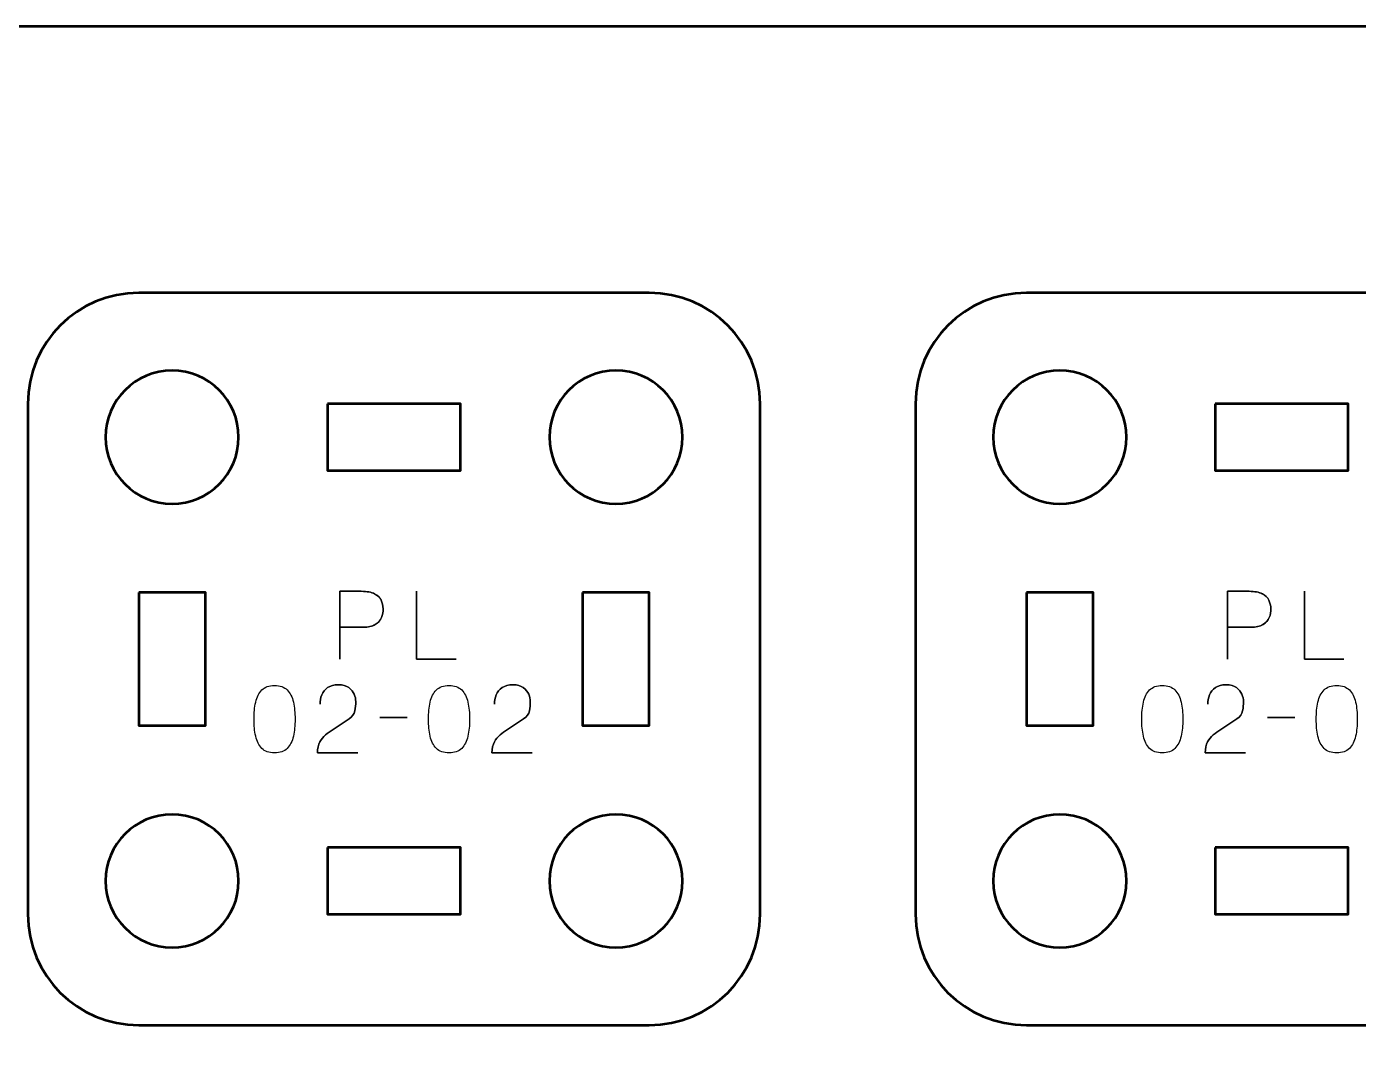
# Model space of a CAD drawing. Header units: centimetres. Extents: x -21 to 0, y -29.7 to 0.
# Drawn here: x -16.16 to -10.15, y -4.59 to 0 of the extents above; entities that cross this region are included whole.
import ezdxf

# ---------------------------------------------------------------- set-up
doc = ezdxf.new("R2010")
doc.units = ezdxf.units.CM
doc.header["$MEASUREMENT"] = 0
doc.layers.add('Layer 1', color=7, linetype='Continuous')

msp = doc.modelspace()

# ---------------------------------------------------------------- linework, layer by layer
at = {"layer": 'Layer 1', "color": 22, "lineweight": 53}
msp.add_open_spline([(-21.00003, -29.19996), (-21.00003, -29.19996), (-21.00003, -0.49992), (-21.00003, -0.49992), (-21.00003, -0.49992), (-21.00003, -0.22295), (-20.77694, 0.00004), (-20.49994, 0.00004), (-20.49994, 0.00004), (-20.49994, 0.00004), (-0.50008, 0.00004), (-0.50008, 0.00004), (-0.50008, 0.00004), (-0.22294, 0.00004), (0.00002, -0.22295), (0.00002, -0.49992), (0.00002, -0.49992), (0.00002, -0.49992), (0.00002, -29.19996), (0.00002, -29.19996), (0.00002, -29.19996), (0.00002, -29.47696), (-0.22294, -29.70005), (-0.50008, -29.70005), (-0.50008, -29.70005), (-0.50008, -29.70005), (-20.49994, -29.70005), (-20.49994, -29.70005), (-20.49994, -29.70005), (-20.77694, -29.70005), (-21.00003, -29.47696), (-21.00003, -29.19996)], degree=3, knots=[0, 0, 0, 0, 0.125, 0.125, 0.125, 0.125, 0.25, 0.25, 0.25, 0.25, 0.375, 0.375, 0.375, 0.375, 0.5, 0.5, 0.5, 0.5, 0.625, 0.625, 0.625, 0.625, 0.75, 0.75, 0.75, 0.75, 0.875, 0.875, 0.875, 0.875, 1, 1, 1, 1], dxfattribs=at)
at = {"layer": 'Layer 1', "color": 114, "lineweight": 53}
for points in [[(-15.64989, -1.20001), (-15.64989, -1.20001), (-13.34997, -1.20001), (-13.34997, -1.20001), (-13.34997, -1.20001), (-13.07296, -1.20001), (-12.85001, -1.42311), (-12.85001, -1.70011), (-12.85001, -1.70011), (-12.85001, -1.70011), (-12.85001, -4.00003), (-12.85001, -4.00003), (-12.85001, -4.00003), (-12.85001, -4.27704), (-13.07296, -4.49999), (-13.34997, -4.49999), (-13.34997, -4.49999), (-13.34997, -4.49999), (-15.64989, -4.49999), (-15.64989, -4.49999), (-15.64989, -4.49999), (-15.92689, -4.49999), (-16.14999, -4.27704), (-16.14999, -4.00003), (-16.14999, -4.00003), (-16.14999, -4.00003), (-16.14999, -1.70011), (-16.14999, -1.70011), (-16.14999, -1.70011), (-16.14999, -1.42311), (-15.92689, -1.20001), (-15.64989, -1.20001)], [(-11.64989, -1.20001), (-11.64989, -1.20001), (-9.34997, -1.20001), (-9.34997, -1.20001), (-9.34997, -1.20001), (-9.07296, -1.20001), (-8.85001, -1.42311), (-8.85001, -1.70011), (-8.85001, -1.70011), (-8.85001, -1.70011), (-8.85001, -4.00003), (-8.85001, -4.00003), (-8.85001, -4.00003), (-8.85001, -4.27704), (-9.07296, -4.49999), (-9.34997, -4.49999), (-9.34997, -4.49999), (-9.34997, -4.49999), (-11.64989, -4.49999), (-11.64989, -4.49999), (-11.64989, -4.49999), (-11.92689, -4.49999), (-12.14999, -4.27704), (-12.14999, -4.00003), (-12.14999, -4.00003), (-12.14999, -4.00003), (-12.14999, -1.70011), (-12.14999, -1.70011), (-12.14999, -1.70011), (-12.14999, -1.42311), (-11.92689, -1.20001), (-11.64989, -1.20001)]]:
    msp.add_open_spline(points, degree=3, knots=[0, 0, 0, 0, 0.125, 0.125, 0.125, 0.125, 0.25, 0.25, 0.25, 0.25, 0.375, 0.375, 0.375, 0.375, 0.5, 0.5, 0.5, 0.5, 0.625, 0.625, 0.625, 0.625, 0.75, 0.75, 0.75, 0.75, 0.875, 0.875, 0.875, 0.875, 1, 1, 1, 1], dxfattribs=at)
at = {"layer": 'Layer 1', "lineweight": 53}
for points in [[(-15.19996, -1.85004), (-15.19996, -2.01581), (-15.33419, -2.15004), (-15.49996, -2.15004), (-15.49996, -2.15004), (-15.66562, -2.15004), (-15.79996, -2.01581), (-15.79996, -1.85004), (-15.79996, -1.85004), (-15.79996, -1.68438), (-15.66562, -1.55004), (-15.49996, -1.55004), (-15.49996, -1.55004), (-15.33419, -1.55004), (-15.19996, -1.68438), (-15.19996, -1.85004)], [(-13.19989, -1.85004), (-13.19989, -2.01581), (-13.33427, -2.15004), (-13.4999, -2.15004), (-13.4999, -2.15004), (-13.66567, -2.15004), (-13.7999, -2.01581), (-13.7999, -1.85004), (-13.7999, -1.85004), (-13.7999, -1.68438), (-13.66567, -1.55004), (-13.4999, -1.55004), (-13.4999, -1.55004), (-13.33427, -1.55004), (-13.19989, -1.68438), (-13.19989, -1.85004)], [(-11.19996, -1.85004), (-11.19996, -2.01581), (-11.33419, -2.15004), (-11.49996, -2.15004), (-11.49996, -2.15004), (-11.66562, -2.15004), (-11.79996, -2.01581), (-11.79996, -1.85004), (-11.79996, -1.85004), (-11.79996, -1.68438), (-11.66562, -1.55004), (-11.49996, -1.55004), (-11.49996, -1.55004), (-11.33419, -1.55004), (-11.19996, -1.68438), (-11.19996, -1.85004)], [(-14.79994, -1.70011), (-14.79994, -1.70011), (-14.19995, -1.70011), (-14.19995, -1.70011), (-14.19995, -1.70011), (-14.19995, -1.70011), (-14.19995, -2.00011), (-14.19995, -2.00011), (-14.19995, -2.00011), (-14.19995, -2.00011), (-14.79994, -2.00011), (-14.79994, -2.00011), (-14.79994, -2.00011), (-14.79994, -2.00011), (-14.79994, -1.70011), (-14.79994, -1.70011)], [(-10.79994, -1.70011), (-10.79994, -1.70011), (-10.19995, -1.70011), (-10.19995, -1.70011), (-10.19995, -1.70011), (-10.19995, -1.70011), (-10.19995, -2.00011), (-10.19995, -2.00011), (-10.19995, -2.00011), (-10.19995, -2.00011), (-10.79994, -2.00011), (-10.79994, -2.00011), (-10.79994, -2.00011), (-10.79994, -2.00011), (-10.79994, -1.70011), (-10.79994, -1.70011)], [(-15.64989, -2.55006), (-15.64989, -2.55006), (-15.34989, -2.55006), (-15.34989, -2.55006), (-15.34989, -2.55006), (-15.34989, -2.55006), (-15.34989, -3.15005), (-15.34989, -3.15005), (-15.34989, -3.15005), (-15.34989, -3.15005), (-15.64989, -3.15005), (-15.64989, -3.15005), (-15.64989, -3.15005), (-15.64989, -3.15005), (-15.64989, -2.55006), (-15.64989, -2.55006)], [(-13.64997, -2.55006), (-13.64997, -2.55006), (-13.34997, -2.55006), (-13.34997, -2.55006), (-13.34997, -2.55006), (-13.34997, -2.55006), (-13.34997, -3.15005), (-13.34997, -3.15005), (-13.34997, -3.15005), (-13.34997, -3.15005), (-13.64997, -3.15005), (-13.64997, -3.15005), (-13.64997, -3.15005), (-13.64997, -3.15005), (-13.64997, -2.55006), (-13.64997, -2.55006)], [(-11.64989, -2.55006), (-11.64989, -2.55006), (-11.34989, -2.55006), (-11.34989, -2.55006), (-11.34989, -2.55006), (-11.34989, -2.55006), (-11.34989, -3.15005), (-11.34989, -3.15005), (-11.34989, -3.15005), (-11.34989, -3.15005), (-11.64989, -3.15005), (-11.64989, -3.15005), (-11.64989, -3.15005), (-11.64989, -3.15005), (-11.64989, -2.55006), (-11.64989, -2.55006)], [(-15.19996, -3.8501), (-15.19996, -4.01573), (-15.33419, -4.15011), (-15.49996, -4.15011), (-15.49996, -4.15011), (-15.66562, -4.15011), (-15.79996, -4.01573), (-15.79996, -3.8501), (-15.79996, -3.8501), (-15.79996, -3.68433), (-15.66562, -3.5501), (-15.49996, -3.5501), (-15.49996, -3.5501), (-15.33419, -3.5501), (-15.19996, -3.68433), (-15.19996, -3.8501)], [(-13.19989, -3.8501), (-13.19989, -4.01573), (-13.33427, -4.15011), (-13.4999, -4.15011), (-13.4999, -4.15011), (-13.66567, -4.15011), (-13.7999, -4.01573), (-13.7999, -3.8501), (-13.7999, -3.8501), (-13.7999, -3.68433), (-13.66567, -3.5501), (-13.4999, -3.5501), (-13.4999, -3.5501), (-13.33427, -3.5501), (-13.19989, -3.68433), (-13.19989, -3.8501)], [(-11.19996, -3.8501), (-11.19996, -4.01573), (-11.33419, -4.15011), (-11.49996, -4.15011), (-11.49996, -4.15011), (-11.66562, -4.15011), (-11.79996, -4.01573), (-11.79996, -3.8501), (-11.79996, -3.8501), (-11.79996, -3.68433), (-11.66562, -3.5501), (-11.49996, -3.5501), (-11.49996, -3.5501), (-11.33419, -3.5501), (-11.19996, -3.68433), (-11.19996, -3.8501)], [(-14.79994, -3.70003), (-14.79994, -3.70003), (-14.19995, -3.70003), (-14.19995, -3.70003), (-14.19995, -3.70003), (-14.19995, -3.70003), (-14.19995, -4.00003), (-14.19995, -4.00003), (-14.19995, -4.00003), (-14.19995, -4.00003), (-14.79994, -4.00003), (-14.79994, -4.00003), (-14.79994, -4.00003), (-14.79994, -4.00003), (-14.79994, -3.70003), (-14.79994, -3.70003)], [(-10.79994, -3.70003), (-10.79994, -3.70003), (-10.19995, -3.70003), (-10.19995, -3.70003), (-10.19995, -3.70003), (-10.19995, -3.70003), (-10.19995, -4.00003), (-10.19995, -4.00003), (-10.19995, -4.00003), (-10.19995, -4.00003), (-10.79994, -4.00003), (-10.79994, -4.00003), (-10.79994, -4.00003), (-10.79994, -4.00003), (-10.79994, -3.70003), (-10.79994, -3.70003)]]:
    msp.add_open_spline(points, degree=3, knots=[0, 0, 0, 0, 0.25, 0.25, 0.25, 0.25, 0.5, 0.5, 0.5, 0.5, 0.75, 0.75, 0.75, 0.75, 1, 1, 1, 1], dxfattribs=at)
at = {"layer": 'Layer 1', "color": 40, "lineweight": 30}
for points, knots in [([(-14.74452, -2.85005), (-14.74452, -2.85005), (-14.74452, -2.54484), (-14.74452, -2.54484), (-14.74452, -2.54484), (-14.74452, -2.54484), (-14.64723, -2.54484), (-14.64723, -2.54484), (-14.64723, -2.54484), (-14.62161, -2.54512), (-14.60161, -2.54882), (-14.58743, -2.55598), (-14.58743, -2.55598), (-14.57353, -2.56329), (-14.56372, -2.57281), (-14.55808, -2.58466), (-14.55808, -2.58466), (-14.55258, -2.59652), (-14.54954, -2.60932), (-14.54898, -2.62312), (-14.54898, -2.62312), (-14.54831, -2.63716), (-14.55064, -2.65053), (-14.55614, -2.66319), (-14.55614, -2.66319), (-14.56168, -2.67589), (-14.57117, -2.68637), (-14.5844, -2.69448), (-14.5844, -2.69448), (-14.59791, -2.70263), (-14.61611, -2.70676), (-14.63925, -2.70704), (-14.63925, -2.70704), (-14.63925, -2.70704), (-14.74452, -2.70704), (-14.74452, -2.70704), (-14.74452, -2.70704), (-14.74452, -2.70704), (-14.63925, -2.70704), (-14.63925, -2.70704), (-14.63925, -2.70704), (-14.6165, -2.70676), (-14.59847, -2.70263), (-14.58496, -2.69448), (-14.58496, -2.69448), (-14.57159, -2.68637), (-14.56206, -2.67589), (-14.55642, -2.66319), (-14.55642, -2.66319), (-14.55092, -2.65053), (-14.54845, -2.63716), (-14.54898, -2.62312), (-14.54898, -2.62312), (-14.54954, -2.60932), (-14.55258, -2.59652), (-14.55822, -2.58466), (-14.55822, -2.58466), (-14.56401, -2.57281), (-14.57392, -2.56329), (-14.58785, -2.55598), (-14.58785, -2.55598), (-14.60203, -2.54882), (-14.6219, -2.54512), (-14.64723, -2.54484), (-14.64723, -2.54484), (-14.64723, -2.54484), (-14.74452, -2.54484), (-14.74452, -2.54484), (-14.74452, -2.54484), (-14.74452, -2.54484), (-14.74452, -2.85005), (-14.74452, -2.85005)], [0, 0, 0, 0, 0.0555556, 0.0555556, 0.0555556, 0.0555556, 0.1111111, 0.1111111, 0.1111111, 0.1111111, 0.1666667, 0.1666667, 0.1666667, 0.1666667, 0.2222222, 0.2222222, 0.2222222, 0.2222222, 0.2777778, 0.2777778, 0.2777778, 0.2777778, 0.3333333, 0.3333333, 0.3333333, 0.3333333, 0.3888889, 0.3888889, 0.3888889, 0.3888889, 0.4444444, 0.4444444, 0.4444444, 0.4444444, 0.5, 0.5, 0.5, 0.5, 0.5555556, 0.5555556, 0.5555556, 0.5555556, 0.6111111, 0.6111111, 0.6111111, 0.6111111, 0.6666667, 0.6666667, 0.6666667, 0.6666667, 0.7222222, 0.7222222, 0.7222222, 0.7222222, 0.7777778, 0.7777778, 0.7777778, 0.7777778, 0.8333333, 0.8333333, 0.8333333, 0.8333333, 0.8888889, 0.8888889, 0.8888889, 0.8888889, 0.9444444, 0.9444444, 0.9444444, 0.9444444, 1, 1, 1, 1]), ([(-14.21992, -2.85005), (-14.21992, -2.85005), (-14.3981, -2.85005), (-14.3981, -2.85005), (-14.3981, -2.85005), (-14.3981, -2.85005), (-14.3981, -2.54484), (-14.3981, -2.54484), (-14.3981, -2.54484), (-14.3981, -2.54484), (-14.3981, -2.85005), (-14.3981, -2.85005), (-14.3981, -2.85005), (-14.3981, -2.85005), (-14.21992, -2.85005), (-14.21992, -2.85005)], [0, 0, 0, 0, 0.25, 0.25, 0.25, 0.25, 0.5, 0.5, 0.5, 0.5, 0.75, 0.75, 0.75, 0.75, 1, 1, 1, 1]), ([(-10.74452, -2.85005), (-10.74452, -2.85005), (-10.74452, -2.54484), (-10.74452, -2.54484), (-10.74452, -2.54484), (-10.74452, -2.54484), (-10.64723, -2.54484), (-10.64723, -2.54484), (-10.64723, -2.54484), (-10.62161, -2.54512), (-10.60161, -2.54882), (-10.58743, -2.55598), (-10.58743, -2.55598), (-10.57353, -2.56329), (-10.56372, -2.57281), (-10.55808, -2.58466), (-10.55808, -2.58466), (-10.55258, -2.59652), (-10.54954, -2.60932), (-10.54898, -2.62312), (-10.54898, -2.62312), (-10.54831, -2.63716), (-10.55064, -2.65053), (-10.55614, -2.66319), (-10.55614, -2.66319), (-10.56168, -2.67589), (-10.57117, -2.68637), (-10.5844, -2.69448), (-10.5844, -2.69448), (-10.59791, -2.70263), (-10.61611, -2.70676), (-10.63925, -2.70704), (-10.63925, -2.70704), (-10.63925, -2.70704), (-10.74452, -2.70704), (-10.74452, -2.70704), (-10.74452, -2.70704), (-10.74452, -2.70704), (-10.63925, -2.70704), (-10.63925, -2.70704), (-10.63925, -2.70704), (-10.6165, -2.70676), (-10.59847, -2.70263), (-10.58496, -2.69448), (-10.58496, -2.69448), (-10.57159, -2.68637), (-10.56206, -2.67589), (-10.55642, -2.66319), (-10.55642, -2.66319), (-10.55092, -2.65053), (-10.54845, -2.63716), (-10.54898, -2.62312), (-10.54898, -2.62312), (-10.54954, -2.60932), (-10.55258, -2.59652), (-10.55822, -2.58466), (-10.55822, -2.58466), (-10.56401, -2.57281), (-10.57392, -2.56329), (-10.58785, -2.55598), (-10.58785, -2.55598), (-10.60203, -2.54882), (-10.6219, -2.54512), (-10.64723, -2.54484), (-10.64723, -2.54484), (-10.64723, -2.54484), (-10.74452, -2.54484), (-10.74452, -2.54484), (-10.74452, -2.54484), (-10.74452, -2.54484), (-10.74452, -2.85005), (-10.74452, -2.85005)], [0, 0, 0, 0, 0.0555556, 0.0555556, 0.0555556, 0.0555556, 0.1111111, 0.1111111, 0.1111111, 0.1111111, 0.1666667, 0.1666667, 0.1666667, 0.1666667, 0.2222222, 0.2222222, 0.2222222, 0.2222222, 0.2777778, 0.2777778, 0.2777778, 0.2777778, 0.3333333, 0.3333333, 0.3333333, 0.3333333, 0.3888889, 0.3888889, 0.3888889, 0.3888889, 0.4444444, 0.4444444, 0.4444444, 0.4444444, 0.5, 0.5, 0.5, 0.5, 0.5555556, 0.5555556, 0.5555556, 0.5555556, 0.6111111, 0.6111111, 0.6111111, 0.6111111, 0.6666667, 0.6666667, 0.6666667, 0.6666667, 0.7222222, 0.7222222, 0.7222222, 0.7222222, 0.7777778, 0.7777778, 0.7777778, 0.7777778, 0.8333333, 0.8333333, 0.8333333, 0.8333333, 0.8888889, 0.8888889, 0.8888889, 0.8888889, 0.9444444, 0.9444444, 0.9444444, 0.9444444, 1, 1, 1, 1]), ([(-10.21992, -2.85005), (-10.21992, -2.85005), (-10.3981, -2.85005), (-10.3981, -2.85005), (-10.3981, -2.85005), (-10.3981, -2.85005), (-10.3981, -2.54484), (-10.3981, -2.54484), (-10.3981, -2.54484), (-10.3981, -2.54484), (-10.3981, -2.85005), (-10.3981, -2.85005), (-10.3981, -2.85005), (-10.3981, -2.85005), (-10.21992, -2.85005), (-10.21992, -2.85005)], [0, 0, 0, 0, 0.25, 0.25, 0.25, 0.25, 0.5, 0.5, 0.5, 0.5, 0.75, 0.75, 0.75, 0.75, 1, 1, 1, 1]), ([(-15.03832, -3.27338), (-15.0138, -3.27314), (-14.99478, -3.26622), (-14.98127, -3.25271), (-14.98127, -3.25271), (-14.9679, -3.23923), (-14.95855, -3.22103), (-14.9533, -3.19803), (-14.9533, -3.19803), (-14.94822, -3.17513), (-14.94571, -3.14952), (-14.94599, -3.12098), (-14.94599, -3.12098), (-14.94571, -3.09287), (-14.94822, -3.06725), (-14.9533, -3.04422), (-14.9533, -3.04422), (-14.95855, -3.0215), (-14.9679, -3.0033), (-14.98127, -2.9895), (-14.98127, -2.9895), (-14.99478, -2.97603), (-15.0138, -2.96897), (-15.03832, -2.96858), (-15.03832, -2.96858), (-15.06301, -2.96897), (-15.08202, -2.97603), (-15.09539, -2.9895), (-15.09539, -2.9895), (-15.10887, -3.0033), (-15.11811, -3.0215), (-15.12323, -3.04422), (-15.12323, -3.04422), (-15.12845, -3.06725), (-15.13092, -3.09287), (-15.13053, -3.12098), (-15.13053, -3.12098), (-15.13092, -3.14952), (-15.12845, -3.17513), (-15.12323, -3.19803), (-15.12323, -3.19803), (-15.11811, -3.22103), (-15.10887, -3.23923), (-15.09539, -3.25271), (-15.09539, -3.25271), (-15.08202, -3.26622), (-15.06301, -3.27314), (-15.03832, -3.27338)], [0, 0, 0, 0, 0.0833333, 0.0833333, 0.0833333, 0.0833333, 0.1666667, 0.1666667, 0.1666667, 0.1666667, 0.25, 0.25, 0.25, 0.25, 0.3333333, 0.3333333, 0.3333333, 0.3333333, 0.4166667, 0.4166667, 0.4166667, 0.4166667, 0.5, 0.5, 0.5, 0.5, 0.5833333, 0.5833333, 0.5833333, 0.5833333, 0.6666667, 0.6666667, 0.6666667, 0.6666667, 0.75, 0.75, 0.75, 0.75, 0.8333333, 0.8333333, 0.8333333, 0.8333333, 0.9166667, 0.9166667, 0.9166667, 0.9166667, 1, 1, 1, 1]), ([(-15.03832, -3.27338), (-15.0138, -3.27314), (-14.99478, -3.26622), (-14.98127, -3.25271), (-14.98127, -3.25271), (-14.9679, -3.23923), (-14.95855, -3.22103), (-14.9533, -3.19803), (-14.9533, -3.19803), (-14.94822, -3.17513), (-14.94571, -3.14952), (-14.94599, -3.12098), (-14.94599, -3.12098), (-14.94571, -3.09287), (-14.94822, -3.06725), (-14.9533, -3.04422), (-14.9533, -3.04422), (-14.95855, -3.0215), (-14.9679, -3.0033), (-14.98127, -2.9895), (-14.98127, -2.9895), (-14.99478, -2.97603), (-15.0138, -2.96897), (-15.03832, -2.96858), (-15.03832, -2.96858), (-15.06301, -2.96897), (-15.08202, -2.97603), (-15.09539, -2.9895), (-15.09539, -2.9895), (-15.10887, -3.0033), (-15.11811, -3.0215), (-15.12323, -3.04422), (-15.12323, -3.04422), (-15.12845, -3.06725), (-15.13092, -3.09287), (-15.13053, -3.12098), (-15.13053, -3.12098), (-15.13092, -3.14952), (-15.12845, -3.17513), (-15.12323, -3.19803), (-15.12323, -3.19803), (-15.11811, -3.22103), (-15.10887, -3.23923), (-15.09539, -3.25271), (-15.09539, -3.25271), (-15.08202, -3.26622), (-15.06301, -3.27314), (-15.03832, -3.27338)], [0, 0, 0, 0, 0.0833333, 0.0833333, 0.0833333, 0.0833333, 0.1666667, 0.1666667, 0.1666667, 0.1666667, 0.25, 0.25, 0.25, 0.25, 0.3333333, 0.3333333, 0.3333333, 0.3333333, 0.4166667, 0.4166667, 0.4166667, 0.4166667, 0.5, 0.5, 0.5, 0.5, 0.5833333, 0.5833333, 0.5833333, 0.5833333, 0.6666667, 0.6666667, 0.6666667, 0.6666667, 0.75, 0.75, 0.75, 0.75, 0.8333333, 0.8333333, 0.8333333, 0.8333333, 0.9166667, 0.9166667, 0.9166667, 0.9166667, 1, 1, 1, 1]), ([(-14.66363, -3.27338), (-14.66363, -3.27338), (-14.84528, -3.27338), (-14.84528, -3.27338), (-14.84528, -3.27338), (-14.84471, -3.25313), (-14.84101, -3.23673), (-14.83423, -3.22392), (-14.83423, -3.22392), (-14.82764, -3.21126), (-14.8191, -3.20064), (-14.80862, -3.1921), (-14.80862, -3.1921), (-14.79828, -3.18381), (-14.78696, -3.1757), (-14.77458, -3.16797), (-14.77458, -3.16797), (-14.77458, -3.16797), (-14.70222, -3.11975), (-14.70222, -3.11975), (-14.70222, -3.11975), (-14.6879, -3.10927), (-14.67922, -3.09699), (-14.67619, -3.08324), (-14.67619, -3.08324), (-14.6733, -3.06944), (-14.67206, -3.0554), (-14.67259, -3.0409), (-14.67259, -3.0409), (-14.67245, -3.03113), (-14.67481, -3.02037), (-14.6795, -3.00866), (-14.6795, -3.00866), (-14.6843, -2.99723), (-14.69231, -2.98732), (-14.7036, -2.97878), (-14.7036, -2.97878), (-14.71503, -2.97049), (-14.73062, -2.96608), (-14.75045, -2.96569), (-14.75045, -2.96569), (-14.77059, -2.96608), (-14.78682, -2.97049), (-14.79896, -2.97892), (-14.79896, -2.97892), (-14.81123, -2.98746), (-14.82005, -2.99832), (-14.82541, -3.01145), (-14.82541, -3.01145), (-14.83092, -3.02478), (-14.83356, -3.03857), (-14.83342, -3.05276), (-14.83342, -3.05276), (-14.83356, -3.03857), (-14.83092, -3.02478), (-14.82541, -3.01145), (-14.82541, -3.01145), (-14.82005, -2.99832), (-14.81123, -2.98746), (-14.79896, -2.97892), (-14.79896, -2.97892), (-14.78682, -2.97049), (-14.77059, -2.96608), (-14.75045, -2.96569), (-14.75045, -2.96569), (-14.73062, -2.96608), (-14.71503, -2.97049), (-14.7036, -2.97878), (-14.7036, -2.97878), (-14.69231, -2.98732), (-14.6843, -2.99723), (-14.6795, -3.00866), (-14.6795, -3.00866), (-14.67481, -3.02037), (-14.67245, -3.03113), (-14.67259, -3.0409), (-14.67259, -3.0409), (-14.67206, -3.0554), (-14.6733, -3.06944), (-14.67619, -3.08324), (-14.67619, -3.08324), (-14.67922, -3.09699), (-14.6879, -3.10927), (-14.70222, -3.11975), (-14.70222, -3.11975), (-14.70222, -3.11975), (-14.77458, -3.16797), (-14.77458, -3.16797), (-14.77458, -3.16797), (-14.78696, -3.1757), (-14.79828, -3.18381), (-14.80862, -3.1921), (-14.80862, -3.1921), (-14.8191, -3.20064), (-14.82764, -3.21126), (-14.83423, -3.22392), (-14.83423, -3.22392), (-14.84101, -3.23673), (-14.84471, -3.25313), (-14.84528, -3.27338), (-14.84528, -3.27338), (-14.84528, -3.27338), (-14.66363, -3.27338), (-14.66363, -3.27338)], [0, 0, 0, 0, 0.0384615, 0.0384615, 0.0384615, 0.0384615, 0.0769231, 0.0769231, 0.0769231, 0.0769231, 0.1153846, 0.1153846, 0.1153846, 0.1153846, 0.1538462, 0.1538462, 0.1538462, 0.1538462, 0.1923077, 0.1923077, 0.1923077, 0.1923077, 0.2307692, 0.2307692, 0.2307692, 0.2307692, 0.2692308, 0.2692308, 0.2692308, 0.2692308, 0.3076923, 0.3076923, 0.3076923, 0.3076923, 0.3461538, 0.3461538, 0.3461538, 0.3461538, 0.3846154, 0.3846154, 0.3846154, 0.3846154, 0.4230769, 0.4230769, 0.4230769, 0.4230769, 0.4615385, 0.4615385, 0.4615385, 0.4615385, 0.5, 0.5, 0.5, 0.5, 0.5384615, 0.5384615, 0.5384615, 0.5384615, 0.5769231, 0.5769231, 0.5769231, 0.5769231, 0.6153846, 0.6153846, 0.6153846, 0.6153846, 0.6538462, 0.6538462, 0.6538462, 0.6538462, 0.6923077, 0.6923077, 0.6923077, 0.6923077, 0.7307692, 0.7307692, 0.7307692, 0.7307692, 0.7692308, 0.7692308, 0.7692308, 0.7692308, 0.8076923, 0.8076923, 0.8076923, 0.8076923, 0.8461538, 0.8461538, 0.8461538, 0.8461538, 0.8846154, 0.8846154, 0.8846154, 0.8846154, 0.9230769, 0.9230769, 0.9230769, 0.9230769, 0.9615385, 0.9615385, 0.9615385, 0.9615385, 1, 1, 1, 1]), ([(-14.25202, -3.27338), (-14.2275, -3.27314), (-14.20849, -3.26622), (-14.19497, -3.25271), (-14.19497, -3.25271), (-14.1816, -3.23923), (-14.17226, -3.22103), (-14.167, -3.19803), (-14.167, -3.19803), (-14.16192, -3.17513), (-14.15941, -3.14952), (-14.1597, -3.12098), (-14.1597, -3.12098), (-14.15941, -3.09287), (-14.16192, -3.06725), (-14.167, -3.04422), (-14.167, -3.04422), (-14.17226, -3.0215), (-14.1816, -3.0033), (-14.19497, -2.9895), (-14.19497, -2.9895), (-14.20849, -2.97603), (-14.2275, -2.96897), (-14.25202, -2.96858), (-14.25202, -2.96858), (-14.27671, -2.96897), (-14.29573, -2.97603), (-14.3091, -2.9895), (-14.3091, -2.9895), (-14.32257, -3.0033), (-14.33182, -3.0215), (-14.33693, -3.04422), (-14.33693, -3.04422), (-14.34215, -3.06725), (-14.34462, -3.09287), (-14.34423, -3.12098), (-14.34423, -3.12098), (-14.34462, -3.14952), (-14.34215, -3.17513), (-14.33693, -3.19803), (-14.33693, -3.19803), (-14.33182, -3.22103), (-14.32257, -3.23923), (-14.3091, -3.25271), (-14.3091, -3.25271), (-14.29573, -3.26622), (-14.27671, -3.27314), (-14.25202, -3.27338)], [0, 0, 0, 0, 0.0833333, 0.0833333, 0.0833333, 0.0833333, 0.1666667, 0.1666667, 0.1666667, 0.1666667, 0.25, 0.25, 0.25, 0.25, 0.3333333, 0.3333333, 0.3333333, 0.3333333, 0.4166667, 0.4166667, 0.4166667, 0.4166667, 0.5, 0.5, 0.5, 0.5, 0.5833333, 0.5833333, 0.5833333, 0.5833333, 0.6666667, 0.6666667, 0.6666667, 0.6666667, 0.75, 0.75, 0.75, 0.75, 0.8333333, 0.8333333, 0.8333333, 0.8333333, 0.9166667, 0.9166667, 0.9166667, 0.9166667, 1, 1, 1, 1]), ([(-14.25202, -3.27338), (-14.2275, -3.27314), (-14.20849, -3.26622), (-14.19497, -3.25271), (-14.19497, -3.25271), (-14.1816, -3.23923), (-14.17226, -3.22103), (-14.167, -3.19803), (-14.167, -3.19803), (-14.16192, -3.17513), (-14.15941, -3.14952), (-14.1597, -3.12098), (-14.1597, -3.12098), (-14.15941, -3.09287), (-14.16192, -3.06725), (-14.167, -3.04422), (-14.167, -3.04422), (-14.17226, -3.0215), (-14.1816, -3.0033), (-14.19497, -2.9895), (-14.19497, -2.9895), (-14.20849, -2.97603), (-14.2275, -2.96897), (-14.25202, -2.96858), (-14.25202, -2.96858), (-14.27671, -2.96897), (-14.29573, -2.97603), (-14.3091, -2.9895), (-14.3091, -2.9895), (-14.32257, -3.0033), (-14.33182, -3.0215), (-14.33693, -3.04422), (-14.33693, -3.04422), (-14.34215, -3.06725), (-14.34462, -3.09287), (-14.34423, -3.12098), (-14.34423, -3.12098), (-14.34462, -3.14952), (-14.34215, -3.17513), (-14.33693, -3.19803), (-14.33693, -3.19803), (-14.33182, -3.22103), (-14.32257, -3.23923), (-14.3091, -3.25271), (-14.3091, -3.25271), (-14.29573, -3.26622), (-14.27671, -3.27314), (-14.25202, -3.27338)], [0, 0, 0, 0, 0.0833333, 0.0833333, 0.0833333, 0.0833333, 0.1666667, 0.1666667, 0.1666667, 0.1666667, 0.25, 0.25, 0.25, 0.25, 0.3333333, 0.3333333, 0.3333333, 0.3333333, 0.4166667, 0.4166667, 0.4166667, 0.4166667, 0.5, 0.5, 0.5, 0.5, 0.5833333, 0.5833333, 0.5833333, 0.5833333, 0.6666667, 0.6666667, 0.6666667, 0.6666667, 0.75, 0.75, 0.75, 0.75, 0.8333333, 0.8333333, 0.8333333, 0.8333333, 0.9166667, 0.9166667, 0.9166667, 0.9166667, 1, 1, 1, 1]), ([(-13.87733, -3.27338), (-13.87733, -3.27338), (-14.05898, -3.27338), (-14.05898, -3.27338), (-14.05898, -3.27338), (-14.05841, -3.25313), (-14.05471, -3.23673), (-14.04794, -3.22392), (-14.04794, -3.22392), (-14.04134, -3.21126), (-14.03277, -3.20064), (-14.02233, -3.1921), (-14.02233, -3.1921), (-14.01199, -3.18381), (-14.00066, -3.1757), (-13.98828, -3.16797), (-13.98828, -3.16797), (-13.98828, -3.16797), (-13.91593, -3.11975), (-13.91593, -3.11975), (-13.91593, -3.11975), (-13.9016, -3.10927), (-13.89293, -3.09699), (-13.88989, -3.08324), (-13.88989, -3.08324), (-13.887, -3.06944), (-13.88576, -3.0554), (-13.88629, -3.0409), (-13.88629, -3.0409), (-13.88615, -3.03113), (-13.88852, -3.02037), (-13.89317, -3.00866), (-13.89317, -3.00866), (-13.89801, -2.99723), (-13.90601, -2.98732), (-13.9173, -2.97878), (-13.9173, -2.97878), (-13.92873, -2.97049), (-13.94433, -2.96608), (-13.96415, -2.96569), (-13.96415, -2.96569), (-13.98426, -2.96608), (-14.00052, -2.97049), (-14.01266, -2.97892), (-14.01266, -2.97892), (-14.02494, -2.98746), (-14.03375, -2.99832), (-14.03912, -3.01145), (-14.03912, -3.01145), (-14.04462, -3.02478), (-14.04727, -3.03857), (-14.04713, -3.05276), (-14.04713, -3.05276), (-14.04727, -3.03857), (-14.04462, -3.02478), (-14.03912, -3.01145), (-14.03912, -3.01145), (-14.03375, -2.99832), (-14.02494, -2.98746), (-14.01266, -2.97892), (-14.01266, -2.97892), (-14.00052, -2.97049), (-13.98426, -2.96608), (-13.96415, -2.96569), (-13.96415, -2.96569), (-13.94433, -2.96608), (-13.92873, -2.97049), (-13.9173, -2.97878), (-13.9173, -2.97878), (-13.90601, -2.98732), (-13.89801, -2.99723), (-13.89317, -3.00866), (-13.89317, -3.00866), (-13.88852, -3.02037), (-13.88615, -3.03113), (-13.88629, -3.0409), (-13.88629, -3.0409), (-13.88576, -3.0554), (-13.887, -3.06944), (-13.88989, -3.08324), (-13.88989, -3.08324), (-13.89293, -3.09699), (-13.9016, -3.10927), (-13.91593, -3.11975), (-13.91593, -3.11975), (-13.91593, -3.11975), (-13.98828, -3.16797), (-13.98828, -3.16797), (-13.98828, -3.16797), (-14.00066, -3.1757), (-14.01199, -3.18381), (-14.02233, -3.1921), (-14.02233, -3.1921), (-14.03277, -3.20064), (-14.04134, -3.21126), (-14.04794, -3.22392), (-14.04794, -3.22392), (-14.05471, -3.23673), (-14.05841, -3.25313), (-14.05898, -3.27338), (-14.05898, -3.27338), (-14.05898, -3.27338), (-13.87733, -3.27338), (-13.87733, -3.27338)], [0, 0, 0, 0, 0.0384615, 0.0384615, 0.0384615, 0.0384615, 0.0769231, 0.0769231, 0.0769231, 0.0769231, 0.1153846, 0.1153846, 0.1153846, 0.1153846, 0.1538462, 0.1538462, 0.1538462, 0.1538462, 0.1923077, 0.1923077, 0.1923077, 0.1923077, 0.2307692, 0.2307692, 0.2307692, 0.2307692, 0.2692308, 0.2692308, 0.2692308, 0.2692308, 0.3076923, 0.3076923, 0.3076923, 0.3076923, 0.3461538, 0.3461538, 0.3461538, 0.3461538, 0.3846154, 0.3846154, 0.3846154, 0.3846154, 0.4230769, 0.4230769, 0.4230769, 0.4230769, 0.4615385, 0.4615385, 0.4615385, 0.4615385, 0.5, 0.5, 0.5, 0.5, 0.5384615, 0.5384615, 0.5384615, 0.5384615, 0.5769231, 0.5769231, 0.5769231, 0.5769231, 0.6153846, 0.6153846, 0.6153846, 0.6153846, 0.6538462, 0.6538462, 0.6538462, 0.6538462, 0.6923077, 0.6923077, 0.6923077, 0.6923077, 0.7307692, 0.7307692, 0.7307692, 0.7307692, 0.7692308, 0.7692308, 0.7692308, 0.7692308, 0.8076923, 0.8076923, 0.8076923, 0.8076923, 0.8461538, 0.8461538, 0.8461538, 0.8461538, 0.8846154, 0.8846154, 0.8846154, 0.8846154, 0.9230769, 0.9230769, 0.9230769, 0.9230769, 0.9615385, 0.9615385, 0.9615385, 0.9615385, 1, 1, 1, 1]), ([(-11.03832, -3.27338), (-11.0138, -3.27314), (-10.99478, -3.26622), (-10.98127, -3.25271), (-10.98127, -3.25271), (-10.9679, -3.23923), (-10.95855, -3.22103), (-10.9533, -3.19803), (-10.9533, -3.19803), (-10.94822, -3.17513), (-10.94571, -3.14952), (-10.94599, -3.12098), (-10.94599, -3.12098), (-10.94571, -3.09287), (-10.94822, -3.06725), (-10.9533, -3.04422), (-10.9533, -3.04422), (-10.95855, -3.0215), (-10.9679, -3.0033), (-10.98127, -2.9895), (-10.98127, -2.9895), (-10.99478, -2.97603), (-11.0138, -2.96897), (-11.03832, -2.96858), (-11.03832, -2.96858), (-11.06301, -2.96897), (-11.08202, -2.97603), (-11.09539, -2.9895), (-11.09539, -2.9895), (-11.10887, -3.0033), (-11.11811, -3.0215), (-11.12323, -3.04422), (-11.12323, -3.04422), (-11.12845, -3.06725), (-11.13092, -3.09287), (-11.13053, -3.12098), (-11.13053, -3.12098), (-11.13092, -3.14952), (-11.12845, -3.17513), (-11.12323, -3.19803), (-11.12323, -3.19803), (-11.11811, -3.22103), (-11.10887, -3.23923), (-11.09539, -3.25271), (-11.09539, -3.25271), (-11.08202, -3.26622), (-11.06301, -3.27314), (-11.03832, -3.27338)], [0, 0, 0, 0, 0.0833333, 0.0833333, 0.0833333, 0.0833333, 0.1666667, 0.1666667, 0.1666667, 0.1666667, 0.25, 0.25, 0.25, 0.25, 0.3333333, 0.3333333, 0.3333333, 0.3333333, 0.4166667, 0.4166667, 0.4166667, 0.4166667, 0.5, 0.5, 0.5, 0.5, 0.5833333, 0.5833333, 0.5833333, 0.5833333, 0.6666667, 0.6666667, 0.6666667, 0.6666667, 0.75, 0.75, 0.75, 0.75, 0.8333333, 0.8333333, 0.8333333, 0.8333333, 0.9166667, 0.9166667, 0.9166667, 0.9166667, 1, 1, 1, 1]), ([(-11.03832, -3.27338), (-11.0138, -3.27314), (-10.99478, -3.26622), (-10.98127, -3.25271), (-10.98127, -3.25271), (-10.9679, -3.23923), (-10.95855, -3.22103), (-10.9533, -3.19803), (-10.9533, -3.19803), (-10.94822, -3.17513), (-10.94571, -3.14952), (-10.94599, -3.12098), (-10.94599, -3.12098), (-10.94571, -3.09287), (-10.94822, -3.06725), (-10.9533, -3.04422), (-10.9533, -3.04422), (-10.95855, -3.0215), (-10.9679, -3.0033), (-10.98127, -2.9895), (-10.98127, -2.9895), (-10.99478, -2.97603), (-11.0138, -2.96897), (-11.03832, -2.96858), (-11.03832, -2.96858), (-11.06301, -2.96897), (-11.08202, -2.97603), (-11.09539, -2.9895), (-11.09539, -2.9895), (-11.10887, -3.0033), (-11.11811, -3.0215), (-11.12323, -3.04422), (-11.12323, -3.04422), (-11.12845, -3.06725), (-11.13092, -3.09287), (-11.13053, -3.12098), (-11.13053, -3.12098), (-11.13092, -3.14952), (-11.12845, -3.17513), (-11.12323, -3.19803), (-11.12323, -3.19803), (-11.11811, -3.22103), (-11.10887, -3.23923), (-11.09539, -3.25271), (-11.09539, -3.25271), (-11.08202, -3.26622), (-11.06301, -3.27314), (-11.03832, -3.27338)], [0, 0, 0, 0, 0.0833333, 0.0833333, 0.0833333, 0.0833333, 0.1666667, 0.1666667, 0.1666667, 0.1666667, 0.25, 0.25, 0.25, 0.25, 0.3333333, 0.3333333, 0.3333333, 0.3333333, 0.4166667, 0.4166667, 0.4166667, 0.4166667, 0.5, 0.5, 0.5, 0.5, 0.5833333, 0.5833333, 0.5833333, 0.5833333, 0.6666667, 0.6666667, 0.6666667, 0.6666667, 0.75, 0.75, 0.75, 0.75, 0.8333333, 0.8333333, 0.8333333, 0.8333333, 0.9166667, 0.9166667, 0.9166667, 0.9166667, 1, 1, 1, 1]), ([(-10.66363, -3.27338), (-10.66363, -3.27338), (-10.84528, -3.27338), (-10.84528, -3.27338), (-10.84528, -3.27338), (-10.84471, -3.25313), (-10.84101, -3.23673), (-10.83423, -3.22392), (-10.83423, -3.22392), (-10.82764, -3.21126), (-10.8191, -3.20064), (-10.80862, -3.1921), (-10.80862, -3.1921), (-10.79828, -3.18381), (-10.78696, -3.1757), (-10.77458, -3.16797), (-10.77458, -3.16797), (-10.77458, -3.16797), (-10.70222, -3.11975), (-10.70222, -3.11975), (-10.70222, -3.11975), (-10.6879, -3.10927), (-10.67922, -3.09699), (-10.67619, -3.08324), (-10.67619, -3.08324), (-10.6733, -3.06944), (-10.67206, -3.0554), (-10.67259, -3.0409), (-10.67259, -3.0409), (-10.67245, -3.03113), (-10.67481, -3.02037), (-10.6795, -3.00866), (-10.6795, -3.00866), (-10.6843, -2.99723), (-10.69231, -2.98732), (-10.7036, -2.97878), (-10.7036, -2.97878), (-10.71503, -2.97049), (-10.73062, -2.96608), (-10.75045, -2.96569), (-10.75045, -2.96569), (-10.77059, -2.96608), (-10.78682, -2.97049), (-10.79896, -2.97892), (-10.79896, -2.97892), (-10.81123, -2.98746), (-10.82005, -2.99832), (-10.82541, -3.01145), (-10.82541, -3.01145), (-10.83092, -3.02478), (-10.83356, -3.03857), (-10.83342, -3.05276), (-10.83342, -3.05276), (-10.83356, -3.03857), (-10.83092, -3.02478), (-10.82541, -3.01145), (-10.82541, -3.01145), (-10.82005, -2.99832), (-10.81123, -2.98746), (-10.79896, -2.97892), (-10.79896, -2.97892), (-10.78682, -2.97049), (-10.77059, -2.96608), (-10.75045, -2.96569), (-10.75045, -2.96569), (-10.73062, -2.96608), (-10.71503, -2.97049), (-10.7036, -2.97878), (-10.7036, -2.97878), (-10.69231, -2.98732), (-10.6843, -2.99723), (-10.6795, -3.00866), (-10.6795, -3.00866), (-10.67481, -3.02037), (-10.67245, -3.03113), (-10.67259, -3.0409), (-10.67259, -3.0409), (-10.67206, -3.0554), (-10.6733, -3.06944), (-10.67619, -3.08324), (-10.67619, -3.08324), (-10.67922, -3.09699), (-10.6879, -3.10927), (-10.70222, -3.11975), (-10.70222, -3.11975), (-10.70222, -3.11975), (-10.77458, -3.16797), (-10.77458, -3.16797), (-10.77458, -3.16797), (-10.78696, -3.1757), (-10.79828, -3.18381), (-10.80862, -3.1921), (-10.80862, -3.1921), (-10.8191, -3.20064), (-10.82764, -3.21126), (-10.83423, -3.22392), (-10.83423, -3.22392), (-10.84101, -3.23673), (-10.84471, -3.25313), (-10.84528, -3.27338), (-10.84528, -3.27338), (-10.84528, -3.27338), (-10.66363, -3.27338), (-10.66363, -3.27338)], [0, 0, 0, 0, 0.0384615, 0.0384615, 0.0384615, 0.0384615, 0.0769231, 0.0769231, 0.0769231, 0.0769231, 0.1153846, 0.1153846, 0.1153846, 0.1153846, 0.1538462, 0.1538462, 0.1538462, 0.1538462, 0.1923077, 0.1923077, 0.1923077, 0.1923077, 0.2307692, 0.2307692, 0.2307692, 0.2307692, 0.2692308, 0.2692308, 0.2692308, 0.2692308, 0.3076923, 0.3076923, 0.3076923, 0.3076923, 0.3461538, 0.3461538, 0.3461538, 0.3461538, 0.3846154, 0.3846154, 0.3846154, 0.3846154, 0.4230769, 0.4230769, 0.4230769, 0.4230769, 0.4615385, 0.4615385, 0.4615385, 0.4615385, 0.5, 0.5, 0.5, 0.5, 0.5384615, 0.5384615, 0.5384615, 0.5384615, 0.5769231, 0.5769231, 0.5769231, 0.5769231, 0.6153846, 0.6153846, 0.6153846, 0.6153846, 0.6538462, 0.6538462, 0.6538462, 0.6538462, 0.6923077, 0.6923077, 0.6923077, 0.6923077, 0.7307692, 0.7307692, 0.7307692, 0.7307692, 0.7692308, 0.7692308, 0.7692308, 0.7692308, 0.8076923, 0.8076923, 0.8076923, 0.8076923, 0.8461538, 0.8461538, 0.8461538, 0.8461538, 0.8846154, 0.8846154, 0.8846154, 0.8846154, 0.9230769, 0.9230769, 0.9230769, 0.9230769, 0.9615385, 0.9615385, 0.9615385, 0.9615385, 1, 1, 1, 1]), ([(-10.25202, -3.27338), (-10.2275, -3.27314), (-10.20849, -3.26622), (-10.19497, -3.25271), (-10.19497, -3.25271), (-10.1816, -3.23923), (-10.17226, -3.22103), (-10.167, -3.19803), (-10.167, -3.19803), (-10.16192, -3.17513), (-10.15941, -3.14952), (-10.1597, -3.12098), (-10.1597, -3.12098), (-10.15941, -3.09287), (-10.16192, -3.06725), (-10.167, -3.04422), (-10.167, -3.04422), (-10.17226, -3.0215), (-10.1816, -3.0033), (-10.19497, -2.9895), (-10.19497, -2.9895), (-10.20849, -2.97603), (-10.2275, -2.96897), (-10.25202, -2.96858), (-10.25202, -2.96858), (-10.27671, -2.96897), (-10.29573, -2.97603), (-10.3091, -2.9895), (-10.3091, -2.9895), (-10.32257, -3.0033), (-10.33182, -3.0215), (-10.33693, -3.04422), (-10.33693, -3.04422), (-10.34215, -3.06725), (-10.34462, -3.09287), (-10.34423, -3.12098), (-10.34423, -3.12098), (-10.34462, -3.14952), (-10.34215, -3.17513), (-10.33693, -3.19803), (-10.33693, -3.19803), (-10.33182, -3.22103), (-10.32257, -3.23923), (-10.3091, -3.25271), (-10.3091, -3.25271), (-10.29573, -3.26622), (-10.27671, -3.27314), (-10.25202, -3.27338)], [0, 0, 0, 0, 0.0833333, 0.0833333, 0.0833333, 0.0833333, 0.1666667, 0.1666667, 0.1666667, 0.1666667, 0.25, 0.25, 0.25, 0.25, 0.3333333, 0.3333333, 0.3333333, 0.3333333, 0.4166667, 0.4166667, 0.4166667, 0.4166667, 0.5, 0.5, 0.5, 0.5, 0.5833333, 0.5833333, 0.5833333, 0.5833333, 0.6666667, 0.6666667, 0.6666667, 0.6666667, 0.75, 0.75, 0.75, 0.75, 0.8333333, 0.8333333, 0.8333333, 0.8333333, 0.9166667, 0.9166667, 0.9166667, 0.9166667, 1, 1, 1, 1]), ([(-10.25202, -3.27338), (-10.2275, -3.27314), (-10.20849, -3.26622), (-10.19497, -3.25271), (-10.19497, -3.25271), (-10.1816, -3.23923), (-10.17226, -3.22103), (-10.167, -3.19803), (-10.167, -3.19803), (-10.16192, -3.17513), (-10.15941, -3.14952), (-10.1597, -3.12098), (-10.1597, -3.12098), (-10.15941, -3.09287), (-10.16192, -3.06725), (-10.167, -3.04422), (-10.167, -3.04422), (-10.17226, -3.0215), (-10.1816, -3.0033), (-10.19497, -2.9895), (-10.19497, -2.9895), (-10.20849, -2.97603), (-10.2275, -2.96897), (-10.25202, -2.96858), (-10.25202, -2.96858), (-10.27671, -2.96897), (-10.29573, -2.97603), (-10.3091, -2.9895), (-10.3091, -2.9895), (-10.32257, -3.0033), (-10.33182, -3.0215), (-10.33693, -3.04422), (-10.33693, -3.04422), (-10.34215, -3.06725), (-10.34462, -3.09287), (-10.34423, -3.12098), (-10.34423, -3.12098), (-10.34462, -3.14952), (-10.34215, -3.17513), (-10.33693, -3.19803), (-10.33693, -3.19803), (-10.33182, -3.22103), (-10.32257, -3.23923), (-10.3091, -3.25271), (-10.3091, -3.25271), (-10.29573, -3.26622), (-10.27671, -3.27314), (-10.25202, -3.27338)], [0, 0, 0, 0, 0.0833333, 0.0833333, 0.0833333, 0.0833333, 0.1666667, 0.1666667, 0.1666667, 0.1666667, 0.25, 0.25, 0.25, 0.25, 0.3333333, 0.3333333, 0.3333333, 0.3333333, 0.4166667, 0.4166667, 0.4166667, 0.4166667, 0.5, 0.5, 0.5, 0.5, 0.5833333, 0.5833333, 0.5833333, 0.5833333, 0.6666667, 0.6666667, 0.6666667, 0.6666667, 0.75, 0.75, 0.75, 0.75, 0.8333333, 0.8333333, 0.8333333, 0.8333333, 0.9166667, 0.9166667, 0.9166667, 0.9166667, 1, 1, 1, 1]), ([(-14.56415, -3.11382), (-14.56415, -3.11382), (-14.44097, -3.11382), (-14.44097, -3.11382), (-14.44097, -3.11382), (-14.44097, -3.11382), (-14.56415, -3.11382), (-14.56415, -3.11382)], [0, 0, 0, 0, 0.5, 0.5, 0.5, 0.5, 1, 1, 1, 1]), ([(-10.56415, -3.11382), (-10.56415, -3.11382), (-10.44097, -3.11382), (-10.44097, -3.11382), (-10.44097, -3.11382), (-10.44097, -3.11382), (-10.56415, -3.11382), (-10.56415, -3.11382)], [0, 0, 0, 0, 0.5, 0.5, 0.5, 0.5, 1, 1, 1, 1])]:
    msp.add_open_spline(points, degree=3, knots=knots, dxfattribs=at)

doc.saveas('drawing.dxf')
